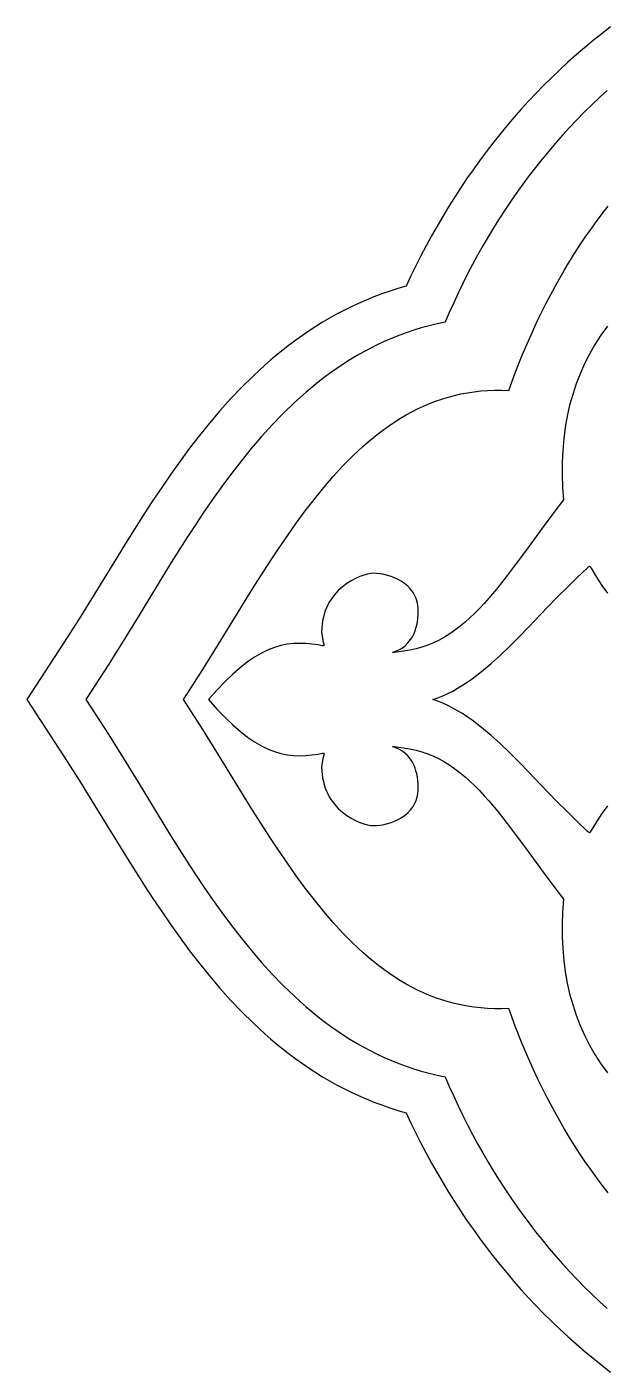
# Model space of a CAD drawing. Extents: x 1175 to 1336, y 620 to 642.
# Drawn here: x 1175.47 to 1183.37, y 621.68 to 639.98 of the extents above; entities that cross this region are included whole.
import ezdxf

# ---------------------------------------------------------------- set-up
doc = ezdxf.new("R2010")
doc.units = 0
doc.layers.add('LAYER_1', color=18, linetype='CONTINUOUS')

msp = doc.modelspace()

# ---------------------------------------------------------------- linework, layer by layer
at = {"layer": 'LAYER_1'}
for points in [[(1183.417, 639.982), (1183.297, 639.889), (1183.179, 639.795), (1183.063, 639.698), (1182.949, 639.6), (1182.836, 639.5), (1182.725, 639.398), (1182.617, 639.294), (1182.51, 639.188), (1182.405, 639.081), (1182.302, 638.972), (1182.201, 638.861), (1182.101, 638.748), (1182.004, 638.634), (1181.908, 638.518), (1181.814, 638.4), (1181.723, 638.281), (1181.633, 638.16), (1181.545, 638.038), (1181.458, 637.914), (1181.374, 637.788), (1181.292, 637.661), (1181.211, 637.533), (1181.132, 637.403), (1181.055, 637.271), (1180.98, 637.138), (1180.907, 637.004), (1180.836, 636.868), (1180.767, 636.731), (1180.699, 636.593), (1180.634, 636.454), (1180.522, 636.421), (1180.411, 636.386), (1180.303, 636.348), (1180.196, 636.307), (1180.091, 636.265), (1179.988, 636.22), (1179.886, 636.173), (1179.786, 636.123), (1179.688, 636.072), (1179.592, 636.018), (1179.497, 635.962), (1179.404, 635.904), (1179.312, 635.845), (1179.221, 635.783), (1179.133, 635.72), (1179.045, 635.655), (1178.959, 635.588), (1178.875, 635.52), (1178.792, 635.45), (1178.71, 635.378), (1178.55, 635.231), (1178.395, 635.078), (1178.245, 634.92), (1178.099, 634.758), (1177.958, 634.592), (1177.82, 634.422), (1177.686, 634.249), (1177.556, 634.074), (1177.429, 633.896), (1177.306, 633.716), (1177.185, 633.536), (1177.066, 633.354), (1176.836, 632.991), (1176.396, 632.274), (1176.183, 631.929), (1175.971, 631.596), (1175.47, 630.83), (1175.971, 630.063), (1176.183, 629.731), (1176.396, 629.385), (1176.836, 628.669), (1177.066, 628.305), (1177.185, 628.124), (1177.306, 627.943), (1177.429, 627.764), (1177.556, 627.586), (1177.686, 627.41), (1177.82, 627.238), (1177.958, 627.068), (1178.099, 626.902), (1178.245, 626.739), (1178.395, 626.582), (1178.55, 626.429), (1178.71, 626.281), (1178.792, 626.21), (1178.875, 626.14), (1178.959, 626.072), (1179.045, 626.005), (1179.133, 625.94), (1179.221, 625.876), (1179.312, 625.815), (1179.404, 625.755), (1179.497, 625.697), (1179.592, 625.642), (1179.688, 625.588), (1179.786, 625.536), (1179.886, 625.487), (1179.988, 625.44), (1180.091, 625.395), (1180.196, 625.352), (1180.303, 625.312), (1180.411, 625.274), (1180.522, 625.239), (1180.634, 625.206), (1180.699, 625.066), (1180.767, 624.928), (1180.836, 624.791), (1180.907, 624.655), (1180.98, 624.521), (1181.055, 624.388), (1181.132, 624.257), (1181.211, 624.127), (1181.292, 623.998), (1181.374, 623.871), (1181.458, 623.746), (1181.545, 623.622), (1181.633, 623.5), (1181.723, 623.379), (1181.814, 623.259), (1181.908, 623.142), (1182.004, 623.026), (1182.101, 622.912), (1182.201, 622.799), (1182.302, 622.688), (1182.405, 622.579), (1182.51, 622.471), (1182.617, 622.366), (1182.725, 622.262), (1182.836, 622.16), (1182.949, 622.06), (1183.063, 621.961), (1183.179, 621.865), (1183.297, 621.77), (1183.417, 621.678)], [(1183.372, 639.117), (1183.266, 639.02), (1183.162, 638.921), (1183.06, 638.82), (1182.96, 638.718), (1182.861, 638.614), (1182.765, 638.509), (1182.67, 638.402), (1182.577, 638.293), (1182.486, 638.183), (1182.397, 638.071), (1182.31, 637.958), (1182.225, 637.843), (1182.141, 637.727), (1182.06, 637.609), (1181.98, 637.49), (1181.902, 637.37), (1181.826, 637.248), (1181.751, 637.125), (1181.679, 637.001), (1181.608, 636.875), (1181.539, 636.748), (1181.472, 636.62), (1181.407, 636.491), (1181.344, 636.36), (1181.282, 636.229), (1181.222, 636.096), (1181.164, 635.962), (1181.055, 635.94), (1180.947, 635.914), (1180.841, 635.886), (1180.737, 635.854), (1180.634, 635.82), (1180.533, 635.783), (1180.433, 635.743), (1180.335, 635.7), (1180.239, 635.655), (1180.144, 635.608), (1180.05, 635.558), (1179.958, 635.506), (1179.868, 635.451), (1179.779, 635.394), (1179.691, 635.335), (1179.604, 635.274), (1179.519, 635.211), (1179.436, 635.146), (1179.353, 635.08), (1179.272, 635.011), (1179.192, 634.941), (1179.113, 634.869), (1178.959, 634.72), (1178.81, 634.566), (1178.665, 634.407), (1178.524, 634.243), (1178.388, 634.075), (1178.255, 633.904), (1178.125, 633.729), (1177.999, 633.553), (1177.877, 633.375), (1177.757, 633.195), (1177.64, 633.015), (1177.414, 632.656), (1176.987, 631.955), (1176.783, 631.623), (1176.683, 631.463), (1176.584, 631.309), (1176.271, 630.83), (1176.584, 630.351), (1176.683, 630.196), (1176.783, 630.037), (1176.987, 629.704), (1177.414, 629.004), (1177.64, 628.644), (1177.757, 628.464), (1177.877, 628.285), (1177.999, 628.107), (1178.125, 627.93), (1178.255, 627.756), (1178.388, 627.585), (1178.524, 627.417), (1178.665, 627.253), (1178.81, 627.093), (1178.959, 626.939), (1179.113, 626.791), (1179.192, 626.719), (1179.272, 626.648), (1179.353, 626.58), (1179.436, 626.513), (1179.519, 626.448), (1179.604, 626.385), (1179.691, 626.324), (1179.779, 626.265), (1179.868, 626.208), (1179.958, 626.154), (1180.05, 626.102), (1180.144, 626.052), (1180.239, 626.004), (1180.335, 625.959), (1180.433, 625.917), (1180.533, 625.877), (1180.634, 625.84), (1180.737, 625.805), (1180.841, 625.774), (1180.947, 625.745), (1181.055, 625.72), (1181.164, 625.697), (1181.222, 625.564), (1181.282, 625.431), (1181.344, 625.299), (1181.407, 625.169), (1181.472, 625.04), (1181.539, 624.911), (1181.608, 624.785), (1181.679, 624.659), (1181.751, 624.535), (1181.826, 624.411), (1181.902, 624.29), (1181.98, 624.169), (1182.06, 624.05), (1182.141, 623.933), (1182.225, 623.816), (1182.31, 623.702), (1182.397, 623.588), (1182.486, 623.477), (1182.577, 623.366), (1182.67, 623.258), (1182.765, 623.151), (1182.861, 623.045), (1182.96, 622.941), (1183.06, 622.839), (1183.162, 622.739), (1183.266, 622.64), (1183.372, 622.543)], [(1183.384, 624.116), (1183.304, 624.22), (1183.225, 624.326), (1183.148, 624.433), (1183.073, 624.54), (1183, 624.649), (1182.929, 624.759), (1182.86, 624.87), (1182.792, 624.982), (1182.726, 625.095), (1182.663, 625.209), (1182.541, 625.438), (1182.425, 625.671), (1182.317, 625.906), (1182.216, 626.144), (1182.121, 626.383), (1182.034, 626.624), (1181.936, 626.621), (1181.839, 626.621), (1181.744, 626.625), (1181.651, 626.632), (1181.559, 626.642), (1181.468, 626.656), (1181.379, 626.673), (1181.291, 626.693), (1181.205, 626.716), (1181.12, 626.742), (1181.036, 626.771), (1180.953, 626.803), (1180.872, 626.837), (1180.791, 626.875), (1180.712, 626.915), (1180.634, 626.958), (1180.557, 627.003), (1180.481, 627.051), (1180.406, 627.101), (1180.332, 627.154), (1180.26, 627.209), (1180.188, 627.266), (1180.116, 627.325), (1180.046, 627.387), (1179.908, 627.515), (1179.774, 627.652), (1179.642, 627.796), (1179.512, 627.946), (1179.386, 628.102), (1179.261, 628.264), (1179.138, 628.431), (1179.017, 628.603), (1178.897, 628.779), (1178.779, 628.958), (1178.544, 629.325), (1178.079, 630.078), (1177.844, 630.456), (1177.605, 630.83), (1177.844, 631.203), (1178.079, 631.582), (1178.544, 632.335), (1178.779, 632.702), (1178.897, 632.881), (1179.017, 633.056), (1179.138, 633.228), (1179.261, 633.395), (1179.386, 633.557), (1179.512, 633.714), (1179.642, 633.864), (1179.774, 634.008), (1179.908, 634.144), (1180.046, 634.273), (1180.116, 634.334), (1180.188, 634.394), (1180.26, 634.451), (1180.332, 634.506), (1180.406, 634.558), (1180.481, 634.609), (1180.557, 634.656), (1180.634, 634.702), (1180.712, 634.745), (1180.791, 634.785), (1180.872, 634.822), (1180.953, 634.857), (1181.036, 634.889), (1181.12, 634.918), (1181.205, 634.944), (1181.291, 634.967), (1181.379, 634.987), (1181.468, 635.004), (1181.559, 635.017), (1181.651, 635.028), (1181.744, 635.035), (1181.839, 635.038), (1181.936, 635.039), (1182.034, 635.035), (1182.121, 635.276), (1182.216, 635.516), (1182.317, 635.753), (1182.425, 635.988), (1182.541, 636.221), (1182.663, 636.451), (1182.726, 636.565), (1182.792, 636.677), (1182.86, 636.789), (1182.929, 636.9), (1183, 637.01), (1183.073, 637.119), (1183.148, 637.227), (1183.225, 637.334), (1183.304, 637.439), (1183.384, 637.544)], [(1183.375, 635.91), (1183.287, 635.787), (1183.206, 635.661), (1183.132, 635.531), (1183.065, 635.399), (1183.004, 635.263), (1182.949, 635.124), (1182.902, 634.982), (1182.861, 634.836), (1182.827, 634.687), (1182.8, 634.535), (1182.78, 634.379), (1182.766, 634.22), (1182.759, 634.057), (1182.759, 633.891), (1182.765, 633.721), (1182.779, 633.548), (1182.644, 633.373), (1182.512, 633.197), (1182.259, 632.849), (1182.134, 632.68), (1182.011, 632.516), (1181.887, 632.359), (1181.761, 632.21), (1181.698, 632.138), (1181.633, 632.07), (1181.568, 632.004), (1181.503, 631.942), (1181.436, 631.882), (1181.368, 631.826), (1181.298, 631.773), (1181.228, 631.724), (1181.156, 631.679), (1181.082, 631.638), (1181.007, 631.601), (1180.929, 631.568), (1180.85, 631.541), (1180.769, 631.518), (1180.686, 631.5), (1180.6, 631.487), (1180.47, 631.471), (1180.45, 631.47), (1180.448, 631.471), (1180.452, 631.473), (1180.503, 631.493), (1180.542, 631.511), (1180.583, 631.534), (1180.621, 631.562), (1180.659, 631.599), (1180.695, 631.644), (1180.712, 631.67), (1180.728, 631.699), (1180.743, 631.73), (1180.756, 631.764), (1180.768, 631.802), (1180.779, 631.842), (1180.787, 631.885), (1180.793, 631.932), (1180.797, 631.982), (1180.798, 632.036), (1180.797, 632.073), (1180.793, 632.108), (1180.788, 632.141), (1180.78, 632.173), (1180.77, 632.203), (1180.759, 632.231), (1180.745, 632.259), (1180.73, 632.284), (1180.696, 632.331), (1180.657, 632.373), (1180.613, 632.41), (1180.567, 632.441), (1180.518, 632.468), (1180.468, 632.491), (1180.418, 632.509), (1180.368, 632.523), (1180.319, 632.534), (1180.274, 632.541), (1180.231, 632.546), (1180.193, 632.547), (1180.154, 632.544), (1180.108, 632.536), (1180.057, 632.522), (1180.002, 632.503), (1179.944, 632.478), (1179.885, 632.446), (1179.826, 632.408), (1179.767, 632.363), (1179.711, 632.312), (1179.658, 632.254), (1179.634, 632.222), (1179.61, 632.188), (1179.588, 632.153), (1179.568, 632.116), (1179.55, 632.077), (1179.533, 632.036), (1179.519, 631.993), (1179.507, 631.948), (1179.497, 631.901), (1179.49, 631.852), (1179.486, 631.801), (1179.484, 631.749), (1179.487, 631.717), (1179.502, 631.632), (1179.514, 631.581), (1179.516, 631.568), (1179.513, 631.561), (1179.506, 631.559), (1179.491, 631.561), (1179.436, 631.572), (1179.351, 631.584), (1179.267, 631.592), (1179.183, 631.594), (1179.099, 631.591), (1179.014, 631.581), (1178.929, 631.564), (1178.842, 631.538), (1178.754, 631.504), (1178.664, 631.46), (1178.571, 631.406), (1178.476, 631.341), (1178.377, 631.265), (1178.275, 631.176), (1178.169, 631.075), (1178.058, 630.959), (1177.943, 630.83)], [(1183.377, 629.385), (1183.3, 629.277), (1183.225, 629.163), (1183.152, 629.045), (1183.141, 629.023), (1183.137, 629.017), (1183.133, 629.015), (1183.129, 629.016), (1183.122, 629.021), (1183.1, 629.04), (1182.961, 629.171), (1182.825, 629.304), (1182.691, 629.439), (1182.559, 629.575), (1182.3, 629.845), (1182.172, 629.977), (1182.045, 630.104), (1181.918, 630.226), (1181.79, 630.341), (1181.662, 630.449), (1181.597, 630.5), (1181.532, 630.548), (1181.467, 630.594), (1181.402, 630.637), (1181.336, 630.677), (1181.269, 630.714), (1181.202, 630.748), (1181.135, 630.779), (1181.067, 630.806), (1180.998, 630.83), (1181.067, 630.853), (1181.135, 630.881), (1181.202, 630.911), (1181.269, 630.945), (1181.336, 630.983), (1181.402, 631.023), (1181.467, 631.066), (1181.532, 631.111), (1181.597, 631.16), (1181.662, 631.21), (1181.79, 631.318), (1181.918, 631.434), (1182.045, 631.556), (1182.172, 631.683), (1182.3, 631.814), (1182.559, 632.084), (1182.691, 632.22), (1182.825, 632.356), (1182.961, 632.489), (1183.1, 632.619), (1183.122, 632.639), (1183.129, 632.644), (1183.133, 632.645), (1183.137, 632.642), (1183.141, 632.637), (1183.152, 632.615), (1183.225, 632.496), (1183.3, 632.383), (1183.377, 632.275)], [(1177.943, 630.83), (1178.058, 630.7), (1178.169, 630.585), (1178.275, 630.483), (1178.377, 630.395), (1178.476, 630.318), (1178.571, 630.254), (1178.664, 630.2), (1178.754, 630.156), (1178.842, 630.122), (1178.929, 630.096), (1179.014, 630.079), (1179.099, 630.068), (1179.183, 630.065), (1179.267, 630.068), (1179.351, 630.075), (1179.436, 630.088), (1179.491, 630.099), (1179.506, 630.101), (1179.513, 630.099), (1179.516, 630.092), (1179.514, 630.078), (1179.502, 630.027), (1179.487, 629.943), (1179.484, 629.911), (1179.486, 629.858), (1179.49, 629.807), (1179.497, 629.758), (1179.507, 629.712), (1179.519, 629.667), (1179.533, 629.624), (1179.55, 629.583), (1179.568, 629.544), (1179.588, 629.506), (1179.61, 629.471), (1179.634, 629.438), (1179.658, 629.406), (1179.711, 629.348), (1179.767, 629.296), (1179.826, 629.252), (1179.885, 629.214), (1179.944, 629.182), (1180.002, 629.157), (1180.057, 629.137), (1180.108, 629.123), (1180.154, 629.115), (1180.193, 629.113), (1180.231, 629.114), (1180.274, 629.118), (1180.319, 629.126), (1180.368, 629.136), (1180.418, 629.151), (1180.468, 629.169), (1180.518, 629.192), (1180.567, 629.218), (1180.613, 629.25), (1180.657, 629.286), (1180.696, 629.328), (1180.73, 629.375), (1180.745, 629.401), (1180.759, 629.428), (1180.77, 629.457), (1180.78, 629.487), (1180.788, 629.519), (1180.793, 629.552), (1180.797, 629.587), (1180.798, 629.624), (1180.797, 629.677), (1180.793, 629.727), (1180.787, 629.774), (1180.779, 629.818), (1180.768, 629.858), (1180.756, 629.895), (1180.743, 629.93), (1180.728, 629.961), (1180.712, 629.99), (1180.695, 630.016), (1180.659, 630.061), (1180.621, 630.097), (1180.583, 630.125), (1180.542, 630.149), (1180.503, 630.166), (1180.452, 630.187), (1180.448, 630.189), (1180.45, 630.19), (1180.47, 630.188), (1180.6, 630.173), (1180.686, 630.16), (1180.769, 630.142), (1180.85, 630.119), (1180.929, 630.091), (1181.007, 630.059), (1181.082, 630.022), (1181.156, 629.981), (1181.228, 629.936), (1181.298, 629.887), (1181.368, 629.834), (1181.436, 629.778), (1181.503, 629.718), (1181.568, 629.655), (1181.633, 629.59), (1181.698, 629.521), (1181.761, 629.45), (1181.887, 629.301), (1182.011, 629.144), (1182.134, 628.98), (1182.259, 628.811), (1182.512, 628.463), (1182.644, 628.287), (1182.779, 628.112), (1182.765, 627.938), (1182.759, 627.769), (1182.759, 627.602), (1182.766, 627.44), (1182.78, 627.28), (1182.8, 627.125), (1182.827, 626.972), (1182.861, 626.823), (1182.902, 626.678), (1182.949, 626.535), (1183.004, 626.396), (1183.065, 626.261), (1183.132, 626.128), (1183.206, 625.999), (1183.287, 625.873), (1183.375, 625.75)]]:
    msp.add_lwpolyline(points, dxfattribs=at)

doc.saveas('drawing.dxf')
